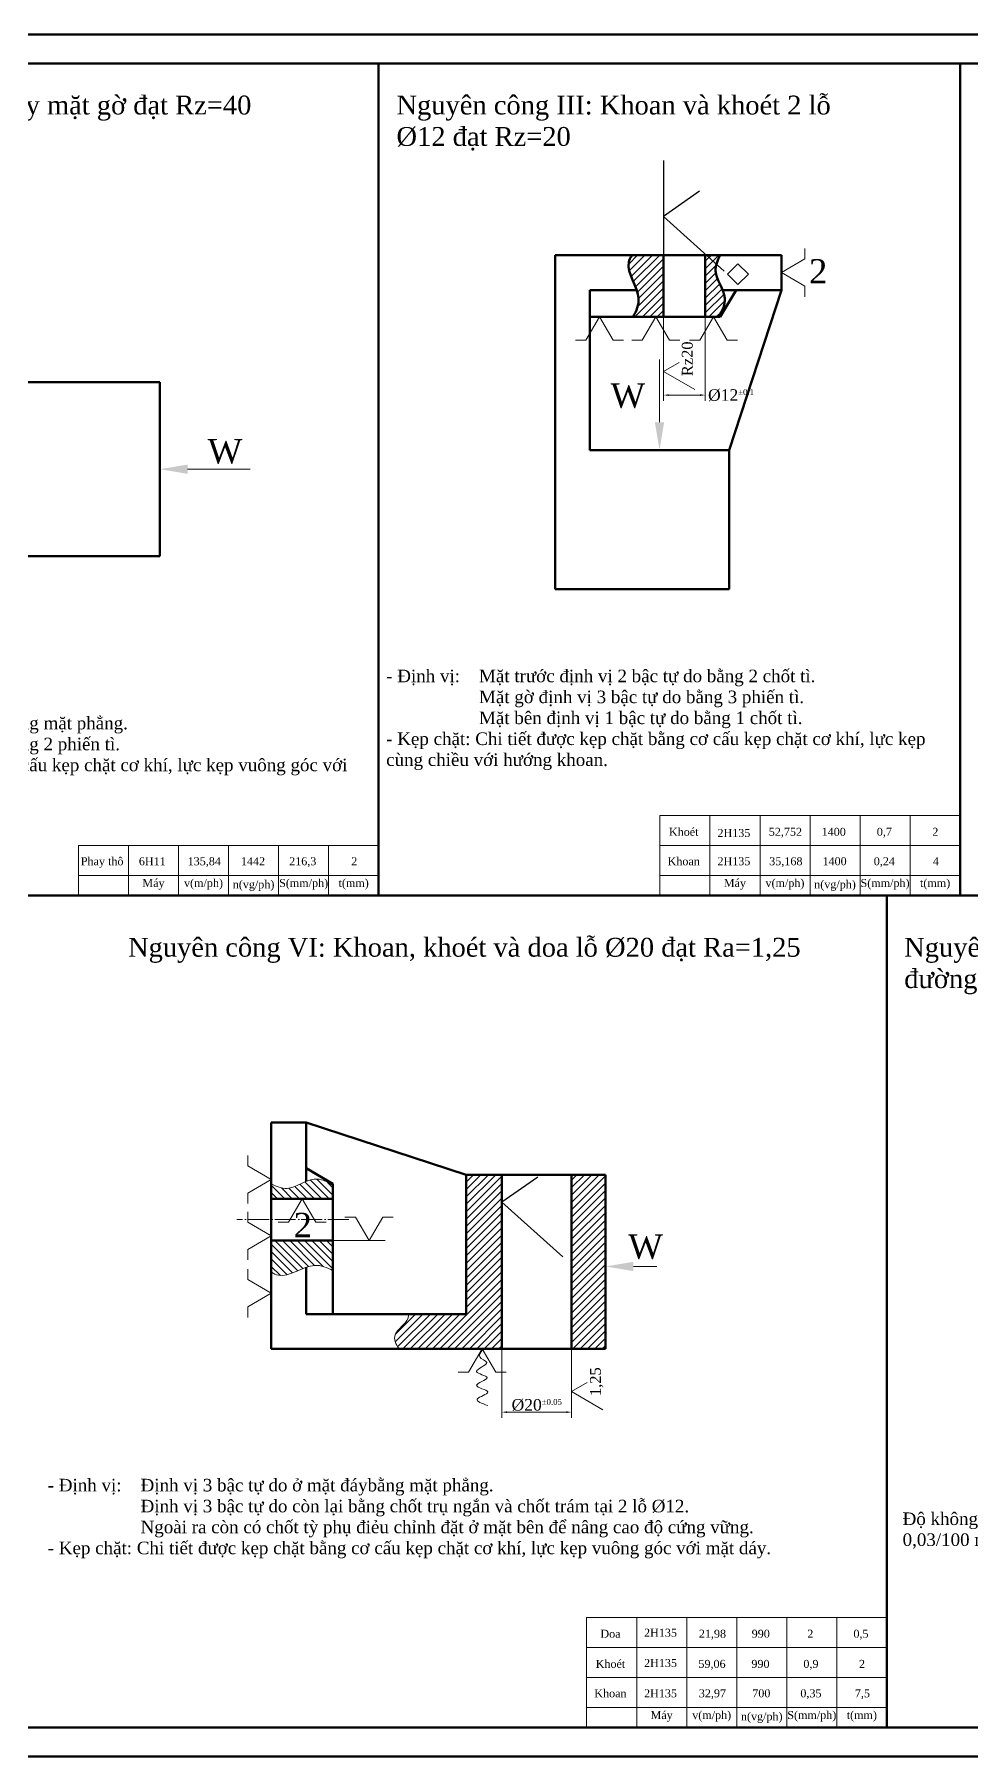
# Model space of a CAD drawing. Extents: x 3371 to 5758, y -2048 to -107.
# Drawn here: x 3974 to 4620, y -1325 to -137 of the extents above; entities that cross this region are included whole.
import ezdxf

# ---------------------------------------------------------------- set-up
doc = ezdxf.new("R2010")
doc.units = 0
doc.header["$LTSCALE"] = 0.3
doc.header["$MEASUREMENT"] = 0
doc.linetypes.add('ACAD_ISO04W100', pattern=[30.5, 24, -3, 0.5, -3])
doc.layers.get('0').update_dxf_attribs({"color": 1, "linetype": 'CONTINUOUS', "lineweight": 50})
doc.layers.get('DEFPOINTS').update_dxf_attribs({"linetype": 'CONTINUOUS'})
for name, color, linetype, lineweight in [('DTAM', 5, 'ACAD_ISO04W100', 20), ('DUONGGIONG', 4, 'CONTINUOUS', 20), ('NETMANH', 3, 'CONTINUOUS', 20)]:
    doc.layers.add(name, color=color, linetype=linetype, lineweight=lineweight)
doc.styles.get("Standard").update_dxf_attribs({"font": 'times.ttf'})
doc.styles.add('TH', font='', dxfattribs={"height": 250})
doc.styles.get('TH').set_extended_font_data('VNtimes new roman')
doc.dimstyles.new('100', dxfattribs={"dimtxt": 8, "dimasz": 3.6, "dimexe": 0.18, "dimexo": 0.0625, "dimgap": 0.8, "dimtad": 1, "dimdec": 4, "dimzin": 0, "dimdsep": 46, "dimtxsty": 'Standard', "dimcen": 0.09, "dimclrd": 3, "dimclre": 3, "dimclrt": 86, "dimadec": 0, "dimazin": 0, "dimtfac": 1, "dimtdec": 4, "dimtofl": 0, "dimtmove": 2, "dimatfit": 3, "dimfxl": 1, "dimtfillclr": 3, "dimtolj": 1, "dimtzin": 0, "dimlwd": 20, "dimlwe": 20, "dimarcsym": 0})

# ---------------------------------------------------------------- blocks, each defined once
blk = doc.blocks.new('*D6')
at = {"layer": 'DEFPOINTS', "color": 0, "transparency": 16777216}
for p in [(4408, -331.5), (4436.8, -331.5), (4436.8, -385.5)]:
    blk.add_point(p, dxfattribs=at)
at = {"layer": 'DUONGGIONG', "color": 3, "lineweight": 20, "transparency": 16777216}
for p, q in [((4408, -331.6), (4408, -389.5)), ((4436.8, -331.6), (4436.8, -389.5)), ((4411.6, -385.5), (4433.2, -385.5))]:
    blk.add_line(p, q, dxfattribs=at)
at = {"layer": 'DUONGGIONG', "color": 3, "transparency": 16777216}
for points in [[(4411.6, -384.9), (4411.6, -386.1), (4408, -385.5)], [(4433.2, -384.9), (4433.2, -386.1), (4436.8, -385.5)]]:
    blk.add_solid(points, dxfattribs=at)
at = {"layer": 'DUONGGIONG', "color": 86, "transparency": 16777216, "insert": (4454.5, -385.6), "char_height": 2.5, "attachment_point": 5}
blk.add_mtext('\\A2;{\\H3.2x;%%C12\\H0.5x;±0.1}', dxfattribs=at)
blk = doc.blocks.new('*D8')
at = {"layer": 'DEFPOINTS', "color": 0, "transparency": 16777216}
for p in [(4296.6, -1043.4), (4344.6, -1043.4), (4344.6, -1087.1)]:
    blk.add_point(p, dxfattribs=at)
at = {"layer": 'DUONGGIONG', "color": 3, "lineweight": 20, "transparency": 16777216}
for p, q in [((4296.6, -1043.5), (4296.6, -1091.1)), ((4344.6, -1043.5), (4344.6, -1091.1)), ((4300.2, -1087.1), (4341, -1087.1))]:
    blk.add_line(p, q, dxfattribs=at)
at = {"layer": 'DUONGGIONG', "color": 3, "transparency": 16777216}
for points in [[(4300.2, -1086.5), (4300.2, -1087.7), (4296.6, -1087.1)], [(4341, -1086.5), (4341, -1087.7), (4344.6, -1087.1)]]:
    blk.add_solid(points, dxfattribs=at)
at = {"layer": 'DUONGGIONG', "color": 86, "transparency": 16777216, "insert": (4320.6, -1082.2), "char_height": 2.5, "attachment_point": 5}
blk.add_mtext('\\A2;{\\H3.2x;%%C20\\H0.5x;±0.05}', dxfattribs=at)

msp = doc.modelspace()

# ---------------------------------------------------------------- hatches: boundary and pattern name
at = {"layer": 'DTAM', "linetype": 'Continuous'}
h = msp.add_hatch(dxfattribs=at)
h.set_pattern_fill('ANSI31', color=256, scale=28.8, style=0)
h.set_pattern_definition([(45, (4688.5436, -2556.496), (-2.5455844, 2.5455844), [])])
edge = h.paths.add_edge_path()
edge.add_line((4408, -289), (4386.2, -289))
edge.add_spline(control_points=[(4386.2, -289), (4385.1, -290.6), (4380.7, -299.4), (4394.4, -315.2), (4389.3, -327.4), (4387, -331.5)], knot_values=[3.951268, 3.951268, 3.951268, 3.951268, 6.376839, 17.193124, 22.7607, 22.7607, 22.7607, 22.7607], degree=3, periodic=0)
edge.add_line((4387, -331.5), (4395.5, -331.5))
edge.add_line((4395.5, -331.5), (4408, -331.5))
edge.add_line((4408, -331.5), (4408, -289))
edge = h.paths.add_edge_path()
edge.add_line((4436.8, -331.5), (4445.9, -331.5))
edge.add_spline(control_points=[(4445.9, -331.5), (4448.6, -327.3), (4453.5, -317), (4441.2, -302.3), (4445.1, -292.6), (4447.1, -289)], knot_values=[2.713488, 2.713488, 2.713488, 2.713488, 8.55739, 16.820127, 21.698376, 21.698376, 21.698376, 21.698376], degree=3, periodic=0)
edge.add_line((4447.1, -289), (4436.8, -289))
edge.add_line((4436.8, -289), (4436.8, -331.5))
h = msp.add_hatch(dxfattribs=at)
h.set_pattern_fill('ANSI31', color=256, scale=28.8, angle=90, style=0)
h.set_pattern_definition([(135, (6405.1207, -688.105), (-2.5455844, -2.5455844), [])])
edge = h.paths.add_edge_path()
edge.add_line((4137.6, -968.7), (4137.6, -990.4))
edge.add_spline(control_points=[(4137.6, -990.4), (4139.2, -991.5), (4148, -996), (4163.8, -982.2), (4176, -987.4), (4180.1, -989.6)], knot_values=[3.951268, 3.951268, 3.951268, 3.951268, 6.376839, 17.193124, 22.7607, 22.7607, 22.7607, 22.7607], degree=3, periodic=0)
edge.add_line((4180.1, -989.6), (4180.1, -981.2))
edge.add_line((4180.1, -981.2), (4180.1, -968.7))
edge.add_line((4180.1, -968.7), (4137.6, -968.7))
edge = h.paths.add_edge_path()
edge.add_line((4180.1, -939.9), (4180.1, -930.8))
edge.add_spline(control_points=[(4180.1, -930.8), (4175.9, -928), (4165.6, -923.1), (4150.9, -935.4), (4141.2, -931.6), (4137.6, -929.5)], knot_values=[2.713488, 2.713488, 2.713488, 2.713488, 8.55739, 16.820127, 21.698376, 21.698376, 21.698376, 21.698376], degree=3, periodic=0)
edge.add_line((4137.6, -929.5), (4137.6, -939.9))
edge.add_line((4137.6, -939.9), (4180.1, -939.9))
h = msp.add_hatch(dxfattribs=at)
h.set_pattern_fill('ANSI31', color=256, scale=28.8, angle=-90, style=0)
h.set_pattern_definition([(45, (3749.9917, -1750.843), (2.545584, -2.545584), [])])
h.paths.add_polyline_path([(4368, -923.4), (4368, -1043.4), (4357.5, -1043.4), (4357.4, -1043.3), (4357.4, -1043.4), (4344.6, -1043.4), (4344.6, -923.4)])
h.paths.add_polyline_path([(4296.6, -923.4), (4296.6, -1043.4), (4272, -1043.4), (4272, -923.4)])
edge = h.paths.add_edge_path()
edge.add_line((4272, -1019.4), (4272, -1043.4))
edge.add_line((4272, -1043.4), (4225.7, -1043.4))
edge.add_spline(control_points=[(4225.7, -1043.4), (4223.3, -1040.1), (4220, -1032.5), (4231.9, -1025.3), (4232.3, -1020.4), (4232.1, -1019.4)], knot_values=[18.132603, 18.132603, 18.132603, 18.132603, 22.760068, 28.733029, 30.261765, 30.261765, 30.261765, 30.261765], degree=3, periodic=0)
edge.add_line((4232.1, -1019.4), (4272, -1019.4))

# ---------------------------------------------------------------- linework, layer by layer
at = {"color": 1}
for p, q in [((3390.6, -156.7), (5032.6, -156.7)), ((4211.6, -730.7), (4211.6, -156.7)), ((4612.5, -730.7), (4612.5, -156.7)), ((3390.6, -730.7), (5032.6, -730.7)), ((4562, -730.7), (4562, -1304.7)), ((5032.6, -1304.7), (3390.6, -1304.7))]:
    msp.add_line(p, q, dxfattribs=at)
at = {"linetype": 'Continuous'}
for p, q in [((4333.2, -519.4), (4333.2, -289)), ((4333.2, -289), (4408, -289)), ((4408, -331.5), (4408, -289)), ((4408, -289), (4436.8, -289)), ((4436.8, -289), (4489.2, -289)), ((4436.8, -331.5), (4436.8, -289)), ((4489.2, -289), (4489.2, -313)), ((4389.5, -313), (4357.2, -313)), ((4357.2, -313), (4357.2, -423.4)), ((4447.1, -331.5), (4458, -313)), ((4489.2, -313), (4448.7, -313)), ((4453.2, -423.4), (4489.2, -313)), ((4060.7, -376.6), (3964.7, -376.6)), ((4060.7, -496.6), (4060.7, -376.6)), ((4357.2, -423.4), (4453.2, -423.4)), ((4453.2, -519.4), (4453.2, -423.4)), ((4060.7, -496.6), (3830.3, -496.6)), ((4333.2, -519.4), (4453.2, -519.4)), ((4137.6, -1043.4), (4137.6, -887.4)), ((4137.6, -887.4), (4161.6, -887.4)), ((4161.6, -887.4), (4161.6, -927.9)), ((4272, -923.4), (4161.6, -887.4)), ((4180.1, -929.6), (4161.6, -918.7)), ((4272, -1019.4), (4272, -923.4)), ((4296.6, -923.4), (4272, -923.4)), ((4296.6, -1043.4), (4296.6, -923.4)), ((4296.6, -923.4), (4368, -923.4)), ((4344.6, -1043.4), (4344.6, -923.4)), ((4368, -923.4), (4344.6, -923.4)), ((4368, -1043.4), (4368, -923.4)), ((4180.1, -939.9), (4137.6, -939.9)), ((4180.1, -968.7), (4137.6, -968.7)), ((4161.6, -987.1), (4161.6, -1019.4)), ((4161.6, -1019.4), (4272, -1019.4)), ((4368, -1043.4), (4137.6, -1043.4))]:
    msp.add_line(p, q, dxfattribs=at)
for p, q in [((4395.5, -331.5), (4357.2, -331.5)), ((4180.1, -981.2), (4180.1, -1019.4))]:
    msp.add_line(p, q)
at = {"linetype": 'ByBlock'}
for p, q in [((4395.5, -331.5), (4447.1, -331.5)), ((4180.1, -981.2), (4180.1, -929.6))]:
    msp.add_line(p, q, dxfattribs=at)
msp.add_lwpolyline([(5052.6, -1324.7), (3370.6, -1324.7), (3370.6, -136.7), (5052.6, -136.7), (5052.6, -1324.7)], close=True)
at = {"linetype": 'Continuous'}
for points, knots in [([(4386.2, -289), (4385.1, -290.6), (4380.7, -299.4), (4394.4, -315.2), (4389.3, -327.4), (4387, -331.5)], [3.951268, 3.951268, 3.951268, 3.951268, 6.376839, 17.193124, 22.7607, 22.7607, 22.7607, 22.7607]), ([(4447.1, -289), (4445.1, -292.6), (4441.2, -302.3), (4453.5, -317), (4448.6, -327.3), (4445.9, -331.5)], [2.713488, 2.713488, 2.713488, 2.713488, 7.591736, 15.854474, 21.698376, 21.698376, 21.698376, 21.698376])]:
    msp.add_open_spline(points, degree=3, knots=knots, dxfattribs=at)
at = {"layer": 'DEFPOINTS', "color": 0}
for p, q in [((4408, -223.7), (4408, -289)), ((4432.7, -244.9), (4408, -262.2)), ((4408, -262.2), (4449.9, -299.9)), ((4321.3, -925), (4296.6, -942.3)), ((4296.6, -942.3), (4338.5, -980))]:
    msp.add_line(p, q, dxfattribs=at)
at = {"layer": 'DTAM', "linetype": 'ACAD_ISO04W100', "ltscale": 2}
msp.add_line((4191, -954.3), (4113.8, -954.3), dxfattribs=at)
at = {"layer": 'DTAM', "linetype": 'Continuous'}
msp.add_open_spline([(4225.7, -1043.4), (4223.3, -1040.1), (4220, -1032.5), (4231.9, -1025.3), (4232.3, -1020.4), (4232.1, -1019.4)], degree=3, knots=[18.132603, 18.132603, 18.132603, 18.132603, 22.760068, 28.733029, 30.261765, 30.261765, 30.261765, 30.261765], dxfattribs=at)
at = {"layer": 'DUONGGIONG', "color": 5}
for p, q in [((4505.4, -284.4), (4505.4, -291.6)), ((4505.4, -291.6), (4489.2, -301)), ((4505.4, -310.4), (4489.2, -301)), ((4505.4, -317.6), (4505.4, -310.4)), ((4354.5, -347.7), (4363.9, -331.5)), ((4373.3, -347.7), (4363.9, -331.5)), ((4393.3, -347.7), (4402.7, -331.5)), ((4412.1, -347.7), (4402.7, -331.5)), ((4433, -347.7), (4442.4, -331.5)), ((4451.8, -347.7), (4442.4, -331.5)), ((4347.3, -347.7), (4354.5, -347.7)), ((4380.5, -347.7), (4373.3, -347.7)), ((4386.1, -347.7), (4393.3, -347.7)), ((4419.3, -347.7), (4412.1, -347.7)), ((4425.8, -347.7), (4433, -347.7)), ((4459, -347.7), (4451.8, -347.7)), ((4121.5, -910), (4121.5, -917.2)), ((4121.5, -917.2), (4137.6, -926.6)), ((4121.5, -936), (4137.6, -926.6)), ((4121.5, -943.2), (4121.5, -936)), ((4121.5, -948.8), (4121.5, -956)), ((4149.5, -956.1), (4158.9, -939.9)), ((4168.3, -956.1), (4158.9, -939.9)), ((4121.5, -956), (4137.6, -965.4)), ((4142.3, -956.1), (4149.5, -956.1)), ((4175.5, -956.1), (4168.3, -956.1)), ((4188.4, -952.5), (4195.6, -952.5)), ((4195.6, -952.5), (4205, -968.7)), ((4214.4, -952.5), (4205, -968.7)), ((4221.6, -952.5), (4214.4, -952.5)), ((4121.5, -974.8), (4137.6, -965.4)), ((4180.1, -968.7), (4187.3, -968.7)), ((4187.3, -968.7), (4194.5, -968.7)), ((4194.5, -968.7), (4201.7, -968.7)), ((4201.7, -968.7), (4208.9, -968.7)), ((4208.9, -968.7), (4216.1, -968.7)), ((4121.5, -982), (4121.5, -974.8)), ((4121.5, -988.5), (4121.5, -995.7)), ((4121.5, -995.7), (4137.6, -1005.1)), ((4121.5, -1014.5), (4137.6, -1005.1)), ((4121.5, -1021.7), (4121.5, -1014.5)), ((4273.6, -1059.6), (4282.9, -1043.4)), ((4292.3, -1059.6), (4282.9, -1043.4)), ((4266.4, -1059.6), (4273.6, -1059.6)), ((4299.5, -1059.6), (4292.3, -1059.6))]:
    msp.add_line(p, q, dxfattribs=at)
at = {"layer": 'DUONGGIONG', "linetype": 'Continuous'}
for p, q in [((4405.2, -404.2), (4405.2, -361)), ((4079.9, -436.6), (4123.1, -436.6)), ((4387.2, -986.6), (4403.3, -986.6))]:
    msp.add_line(p, q, dxfattribs=at)
at = {"layer": 'DUONGGIONG', "color": 0}
for p, q in [((4405.5, -730.7), (4405.5, -675.5)), ((4405.5, -675.5), (4612.5, -675.5)), ((4440, -675.5), (4440, -730.7)), ((4474.5, -675.5), (4474.5, -730.7)), ((4509, -675.5), (4509, -730.7)), ((4543.5, -675.5), (4543.5, -730.7)), ((4578, -675.5), (4578, -730.7)), ((4612.5, -675.5), (4612.5, -730.7)), ((4004.6, -730.7), (4004.6, -696.2)), ((4004.6, -696.2), (4211.6, -696.2)), ((4039.1, -696.2), (4039.1, -730.7)), ((4073.6, -696.2), (4073.6, -730.7)), ((4108.1, -696.2), (4108.1, -730.7)), ((4142.6, -696.2), (4142.6, -730.7)), ((4177.1, -696.2), (4177.1, -730.7)), ((4211.6, -696.2), (4211.6, -730.7)), ((4405.5, -696.2), (4612.5, -696.2)), ((4004.6, -716.9), (4211.6, -716.9)), ((4405.5, -716.9), (4612.5, -716.9)), ((4211.6, -730.7), (4004.6, -730.7)), ((4612.5, -730.7), (4405.5, -730.7)), ((4355, -1228.8), (4562, -1228.8)), ((4355, -1304.7), (4355, -1228.8)), ((4389.5, -1228.8), (4389.5, -1304.7)), ((4424, -1228.8), (4424, -1304.7)), ((4458.5, -1228.8), (4458.5, -1304.7)), ((4493, -1228.8), (4493, -1304.7)), ((4527.5, -1228.8), (4527.5, -1304.7)), ((4562, -1228.8), (4562, -1304.7)), ((4355, -1249.5), (4562, -1249.5)), ((4355, -1270.2), (4562, -1270.2)), ((4355, -1290.9), (4562, -1290.9)), ((4562, -1304.7), (4355, -1304.7))]:
    msp.add_line(p, q, dxfattribs=at)
at = {"layer": 'DUONGGIONG', "color": 5}
msp.add_lwpolyline([(4459.3, -309.2), (4466.5, -302), (4459.3, -294.9), (4452.1, -302)], close=True, dxfattribs=at)
at = {"layer": 'DUONGGIONG', "color": 0}
for points, knots in [([(4137.6, -929.5), (4141.2, -931.6), (4150.9, -935.4), (4165.6, -923.1), (4175.9, -928), (4180.1, -930.8)], [2.713488, 2.713488, 2.713488, 2.713488, 7.591736, 15.854474, 21.698376, 21.698376, 21.698376, 21.698376]), ([(4137.6, -990.4), (4139.2, -991.5), (4148, -996), (4163.8, -982.2), (4176, -987.4), (4180.1, -989.6)], [3.951268, 3.951268, 3.951268, 3.951268, 6.376839, 17.193124, 22.7607, 22.7607, 22.7607, 22.7607])]:
    msp.add_open_spline(points, degree=3, knots=knots, dxfattribs=at)
at = {"layer": 'DUONGGIONG', "color": 5}
msp.add_spline([(4282.9, -1044.5), (4281.3, -1049), (4286.1, -1052.9), (4279.1, -1059.1), (4286.4, -1063.3), (4279.1, -1068.6), (4286.8, -1073.2), (4279.6, -1078.1), (4286.8, -1082.5)], degree=3, dxfattribs=at)
at = {"layer": 'DUONGGIONG', "linetype": 'Continuous'}
for points in [[(4402, -404.2), (4408.4, -404.2), (4405.2, -423.4)], [(4079.9, -433.4), (4079.9, -439.8), (4060.7, -436.6)], [(4387.2, -983.4), (4387.2, -989.8), (4368, -986.6)]]:
    msp.add_solid(points, dxfattribs=at)
at = {"layer": 'NETMANH'}
for p, q in [((4408, -369.2), (4418.8, -363)), ((4408, -369.2), (4429.6, -381.7)), ((4344.6, -1072.9), (4355.4, -1066.6)), ((4344.6, -1072.9), (4366.2, -1085.4))]:
    msp.add_line(p, q, dxfattribs=at)

# ---------------------------------------------------------------- texts
at = {"layer": 'DUONGGIONG', "color": 0, "style": 'TH'}
for s, insert, char_height, width, attachment_point in [('\\pi71.91243;{\\fTimes New Roman|b0|i0|c0|p18;Nguyên công II: Phay mặt gờ đạt Rz=40}', (3733.3, -178.9), 13, 454.653, 1), ('{\\fTimes New Roman|b0|i0|c0|p18;Nguyên công III: Khoan và khoét 2 lỗ %%C12 đạt Rz=20}', (4223.9, -178.9), 13, 330.148, 1), ('\\pt24.93,31.17,37.4;{\\fTimes New Roman|b0|i0|c163|p18;\\H1.083x;- Định vị\\fTimes New Roman|b0|i0|c0|p18;:^I\\fTimes New Roman|b0|i0|c163|p18;Mặt trước định vị \\fTimes New Roman|b0|i0|c0|p18;2 bậc tự do bằng 2 chốt tì.\\P\\fTimes New Roman|b0|i0|c238|p18;^I^I^I^IMặt gờ định vị 3 bậc tự do bằng \\fTimes New Roman|b0|i0|c0|p18;3 phiến tì.\\P\\fTimes New Roman|b0|i0|c163|p18;^I^I^I^IMặt bên định vị \\fTimes New Roman|b0|i0|c0|p18;1 bậc tự do bằng 1 chốt tì.\\P\\ptz;\\fTimes New Roman|b0|i0|c163|p18;- Kẹp chặt: Chi tiết được kẹp chặt bằng cơ cấu kẹp chặt cơ khí, lực kẹp cùng chiều với hướng khoan.}', (4216.8, -574.9), 8, 392.694, 1), ('\\pt24.93,31.17,37.4;{\\fTimes New Roman|b0|i0|c163|p18;\\H1.083x;- Định vị:\\fTimes New Roman|b0|i0|c0|p18;^IMặt \\fTimes New Roman|b0|i0|c238|p18;đáy định vị 3\\fTimes New Roman|b0|i0|c0|p18; bậc tự do bằng mặt phẳng.\\P\\fTimes New Roman|b0|i0|c163|p18;^I^I^I^IMặt bên định vị \\fTimes New Roman|b0|i0|c0|p18;2 bậc tự do bằng 2 phiến tì.\\P\\ptz;\\fTimes New Roman|b0|i0|c163|p18;- Kẹp chặt: Chi tiết được kẹp chặt bằng cơ cấu kẹp chặt cơ khí, lực kẹp vuông góc với \\fTimes New Roman|b0|i0|c238|p18;mặt đáy\\fTimes New Roman|b0|i0|c0|p18;.}', (3739.8, -607.4), 8, 460.419, 1), ('{\\fTimes New Roman|b0|i0|c0|p18;Khoét}', (4421.9, -684), 5.52, 34.5, 2), ('{\\fTimes New Roman|b0|i0|c0|p18;2H135}', (4456.5, -684.8), 5.52, 34.5, 2), ('{\\fTimes New Roman|b0|i0|c0|p18;52,752}', (4492, -684), 5.52, 34.5, 2), ('{\\fTimes New Roman|b0|i0|c0|p18;1400}', (4525.3, -684), 5.52, 34.5, 2), ('{\\fTimes New Roman|b0|i0|c0|p18;0,7}', (4560.2, -684), 5.52, 34.5, 2), ('{\\fTimes New Roman|b0|i0|c0|p18;2}', (4595.4, -684), 5.52, 34.5, 2), ('{\\fTimes New Roman|b0|i0|c0|p18;Phay thô}', (4021, -704.3), 5.52, 34.5, 2), ('{\\fTimes New Roman|b0|i0|c0|p18;6H11}', (4055.6, -704.3), 5.52, 34.5, 2), ('{\\fTimes New Roman|b0|i0|c0|p18;135,84}', (4091.4, -704.3), 5.52, 34.5, 2), ('{\\fTimes New Roman|b0|i0|c0|p18;1442}', (4125, -704.3), 5.52, 34.5, 2), ('{\\fTimes New Roman|b0|i0|c0|p18;216,3}', (4159.3, -704.3), 5.52, 34.5, 2), ('{\\fTimes New Roman|b0|i0|c0|p18;2}', (4194.8, -704.3), 5.52, 34.5, 2), ('{\\fTimes New Roman|b0|i0|c0|p18;Khoan}', (4421.9, -704.3), 5.52, 34.5, 2), ('{\\fTimes New Roman|b0|i0|c0|p18;2H135}', (4456.5, -704.3), 5.52, 34.5, 2), ('{\\fTimes New Roman|b0|i0|c0|p18;35,168}', (4492.3, -704.3), 5.52, 34.5, 2), ('{\\fTimes New Roman|b0|i0|c0|p18;1400}', (4525.9, -704.3), 5.52, 34.5, 2), ('{\\fTimes New Roman|b0|i0|c0|p18;0,24}', (4560.2, -704.3), 5.52, 34.5, 2), ('{\\fTimes New Roman|b0|i0|c0|p18;4}', (4595.7, -704.3), 5.52, 34.5, 2), ('{\\fTimes New Roman|b0|i0|c0|p18;Máy}', (4056.4, -719.3), 5.52, 34.5, 2), ('{\\fTimes New Roman|b0|i0|c0|p18;v(m/ph)}', (4090.9, -719.3), 5.52, 34.5, 2), ('{\\fTimes New Roman|b0|i0|c0|p18;n(vg/ph)}', (4125.4, -720.2), 5.52, 34.5, 2), ('{\\fTimes New Roman|b0|i0|c0|p18;S(mm/ph)}', (4159.9, -719.3), 5.52, 34.5, 2), ('{\\fTimes New Roman|b0|i0|c0|p18;t(mm)}', (4194.4, -719.3), 5.52, 34.5, 2), ('{\\fTimes New Roman|b0|i0|c0|p18;Máy}', (4457.2, -719.3), 5.52, 34.5, 2), ('{\\fTimes New Roman|b0|i0|c0|p18;v(m/ph)}', (4491.7, -719.3), 5.52, 34.5, 2), ('{\\fTimes New Roman|b0|i0|c0|p18;n(vg/ph)}', (4526.2, -720.2), 5.52, 34.5, 2), ('{\\fTimes New Roman|b0|i0|c0|p18;S(mm/ph)}', (4560.7, -719.3), 5.52, 34.5, 2), ('{\\fTimes New Roman|b0|i0|c0|p18;t(mm)}', (4595.2, -719.3), 5.52, 34.5, 2), ('\\pi55.94126;{\\fTimes New Roman|b0|i0|c0|p18;Nguyên công VI: Khoan, khoét và doa lỗ Ø20 đạt Ra=1,25}', (3982.9, -759.9), 13, 563.911, 1), ('{\\fTimes New Roman|b0|i0|c0|p18;Nguyên công VII: Kiểm tra độ không song song giữa đường tâm lỗ %%C16 và 2 lỗ %%C20.}', (4573.9, -759.9), 13, 458.746, 1), ('\\pt24.93,31.17,37.4;{\\fTimes New Roman|b0|i0|c163|p18;\\H1.083x;- Định vị:\\fTimes New Roman|b0|i0|c0|p18;^I\\fTimes New Roman|b0|i0|c238|p18;Đ\\fTimes New Roman|b0|i0|c0|p18;ịnh vị 3 bậc tự do \\fTimes New Roman|b0|i0|c238|p18;ở mặt đáy\\fTimes New Roman|b0|i0|c0|p18;bằng mặt phẳng.\\P^I^I^I^I\\fTimes New Roman|b0|i0|c238|p18;Định vị 3 bậc tự do c\\fTimes New Roman|b0|i0|c0|p18;òn lại bằng chốt trụ ngắn và chốt trám tại 2 lỗ Ø12.\\P^I^I^I^INgoài ra còn có chốt tỳ phụ \\fTimes New Roman|b0|i0|c163|p18;điẻu chỉnh đặt ở mặt bên để nâng cao độ cứn\\fTimes New Roman|b0|i0|c0|p18;g vững.\\P\\ptz;\\fTimes New Roman|b0|i0|c163|p18;- Kẹp chặt: Chi tiết được kẹp chặt bằng cơ cấu kẹp chặt cơ khí, \\fTimes New Roman|b0|i0|c0|p18;lực kẹp vuông góc với mặt dáy.}', (3983.5, -1133.1), 8, 557.994, 1), ('{\\fTimes New Roman|b0|i0|c0|p18;\\H1.083x;Độ không song song giữa đường tâm lỗ %%C16 và đường tâm lỗ %%C20 không quá 0,03/100 mm}', (4572.8, -1156.3), 8, 440.193, 1), ('{\\fTimes New Roman|b0|i0|c0|p18;Doa}', (4371.4, -1237.2), 5.52, 34.5, 2), ('{\\fTimes New Roman|b0|i0|c0|p18;2H135}', (4405.9, -1236.5), 5.52, 34.5, 2), ('{\\fTimes New Roman|b0|i0|c0|p18;21,98}', (4441.7, -1237.2), 5.52, 34.5, 2), ('{\\fTimes New Roman|b0|i0|c0|p18;990}', (4475, -1237.2), 5.52, 34.5, 2), ('{\\fTimes New Roman|b0|i0|c0|p18;2}', (4509.2, -1237.2), 5.52, 34.5, 2), ('{\\fTimes New Roman|b0|i0|c0|p18;0,5}', (4544.1, -1237.2), 5.52, 34.5, 2), ('{\\fTimes New Roman|b0|i0|c0|p18;Khoét}', (4371.4, -1258), 5.52, 34.5, 2), ('{\\fTimes New Roman|b0|i0|c0|p18;2H135}', (4405.9, -1257.4), 5.52, 34.5, 2), ('{\\fTimes New Roman|b0|i0|c0|p18;59,06}', (4441.4, -1258), 5.52, 34.5, 2), ('{\\fTimes New Roman|b0|i0|c0|p18;990}', (4474.8, -1258), 5.52, 34.5, 2), ('{\\fTimes New Roman|b0|i0|c0|p18;0,9}', (4509.6, -1258), 5.52, 34.5, 2), ('{\\fTimes New Roman|b0|i0|c0|p18;2}', (4544.8, -1258), 5.52, 34.5, 2), ('{\\fTimes New Roman|b0|i0|c0|p18;Khoan}', (4371.4, -1278.3), 5.52, 34.5, 2), ('{\\fTimes New Roman|b0|i0|c0|p18;2H135}', (4405.9, -1278.3), 5.52, 34.5, 2), ('{\\fTimes New Roman|b0|i0|c0|p18;32,97}', (4441.7, -1278.3), 5.52, 34.5, 2), ('{\\fTimes New Roman|b0|i0|c0|p18;700}', (4475.4, -1278.3), 5.52, 34.5, 2), ('{\\fTimes New Roman|b0|i0|c0|p18;0,35}', (4509.6, -1278.3), 5.52, 34.5, 2), ('{\\fTimes New Roman|b0|i0|c0|p18;7,5}', (4545.1, -1278.3), 5.52, 34.5, 2), ('{\\fTimes New Roman|b0|i0|c0|p18;Máy}', (4406.7, -1293.3), 5.52, 34.5, 2), ('{\\fTimes New Roman|b0|i0|c0|p18;v(m/ph)}', (4441.2, -1293.3), 5.52, 34.5, 2), ('{\\fTimes New Roman|b0|i0|c0|p18;n(vg/ph)}', (4475.7, -1294.2), 5.52, 34.5, 2), ('{\\fTimes New Roman|b0|i0|c0|p18;S(mm/ph)}', (4510.2, -1293.3), 5.52, 34.5, 2), ('{\\fTimes New Roman|b0|i0|c0|p18;t(mm)}', (4544.7, -1293.3), 5.52, 34.5, 2)]:
    msp.add_mtext(s, dxfattribs=dict(at, insert=insert, char_height=char_height, width=width, attachment_point=attachment_point))
at = {"layer": 'DUONGGIONG', "color": 86, "linetype": 'Continuous', "char_height": 16.8, "attachment_point": 5}
for s, insert in [('\\A2;{\\fTimes New Roman|b0|i0|c0|p18;2}', (4514.6, -300.1)), ('\\A2;{\\fTimes New Roman|b0|i0|c0|p18;W}', (4383.4, -386)), ('\\A2;{\\fTimes New Roman|b0|i0|c0|p18;W}', (4105.7, -424.4)), ('\\A2;{\\fTimes New Roman|b0|i0|c0|p18;2}', (4159.3, -958)), ('\\A2;{\\fTimes New Roman|b0|i0|c0|p18;W}', (4395.6, -973.1))]:
    msp.add_mtext(s, dxfattribs=dict(at, insert=insert))
at = {"layer": 'NETMANH', "char_height": 7.5, "width": 24.712, "attachment_point": 1, "rotation": 90, "style": 'TH'}
for s, insert in [('{\\fTimes New Roman|b0|i0|c0|p18;Rz20}', (4420.6, -372.4)), ('{\\fTimes New Roman|b0|i0|c0|p18;1,25}', (4357.3, -1076))]:
    msp.add_mtext(s, dxfattribs=dict(at, insert=insert))

# ---------------------------------------------------------------- dimensions: what is measured, and where the dimension line sits
at = {"layer": 'DUONGGIONG', "color": 0}
dim = msp.add_linear_dim(base=(4436.8, -385.5), p1=(4408, -331.5), p2=(4436.8, -331.5), text='{\\H3.2x;%%C12\\H0.5x;±0.1}', dimstyle='100', override={"dimtxt": 2.5, "dimexe": 4, "dimdec": 0, "dimtol": 1, "dimtp": 0.1, "dimtm": 0.1, "dimtfac": 0.7, "dimtdec": 1, "dimtolj": 2}, dxfattribs=at)
dim.commit()
dim.dimension.update_dxf_attribs({"geometry": '*D6', "text_midpoint": (4454.5, -385.6), "dimtype": 160})
dim = msp.add_linear_dim(base=(4344.6, -1087.1), p1=(4296.6, -1043.4), p2=(4344.6, -1043.4), text='{\\H3.2x;%%C20\\H0.5x;±0.05}', dimstyle='100', override={"dimtxt": 2.5, "dimexe": 4, "dimdec": 0, "dimtol": 1, "dimtp": 0.1, "dimtm": 0.1, "dimtfac": 0.7, "dimtdec": 1, "dimtolj": 2}, dxfattribs=at)
dim.commit()
dim.dimension.update_dxf_attribs({"geometry": '*D8', "text_midpoint": (4320.6, -1082.2)})

doc.saveas('drawing.dxf')
